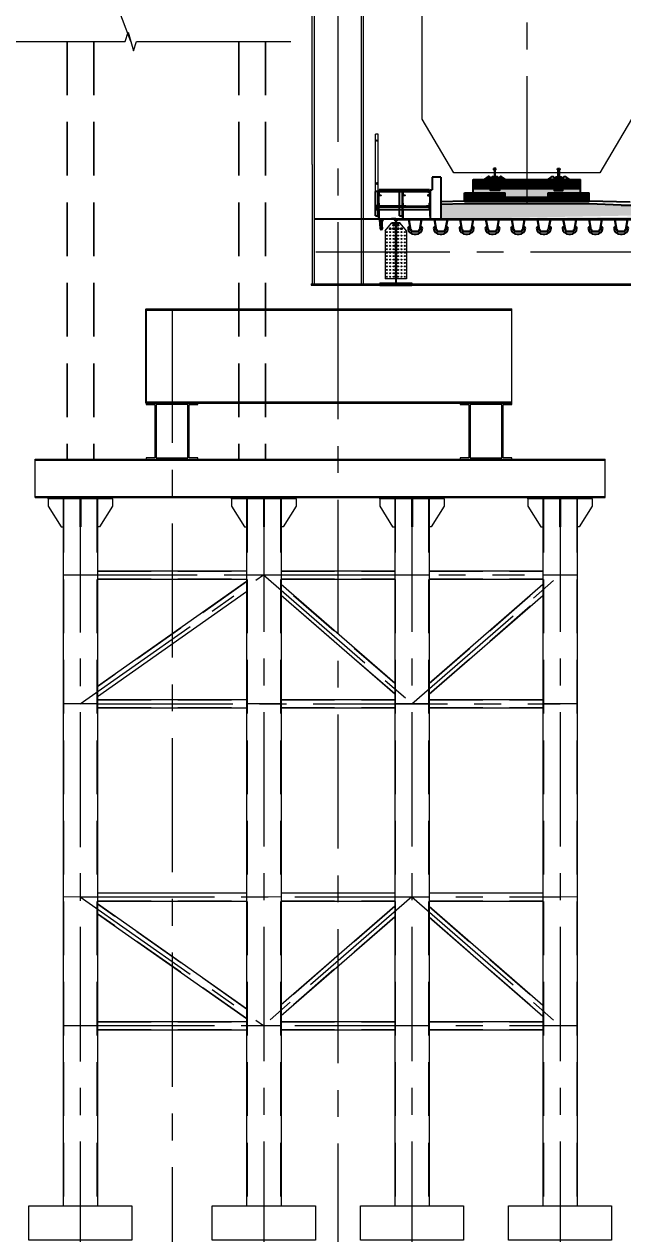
# Model space of a CAD drawing. Extents: x -2876908 to 633791, y -1383861 to 872234.
# Drawn here: x -1490502 to -1476557, y -738201 to -710021 of the extents above; entities that cross this region are included whole.
import ezdxf

# ---------------------------------------------------------------- set-up
doc = ezdxf.new("R2010")
doc.units = 0
doc.header["$LTSCALE"] = 5
doc.header["$MEASUREMENT"] = 0
for name, pattern in [('CENTER', [2, 1.25, -0.25, 0.25, -0.25]), ('DASH', [0.35, 0.25, -0.1]), ('DASHED', [0.75, 0.5, -0.25])]:
    doc.linetypes.add(name, pattern=pattern)
doc.layers.get('0').update_dxf_attribs({"linetype": 'CONTINUOUS', "lineweight": 25})
doc.layers.get('DEFPOINTS').update_dxf_attribs({"color": 35, "linetype": 'CONTINUOUS', "lineweight": 13})
for name, color, linetype in [('2', 2, 'DASHED'), ('3', 3, 'CONTINUOUS'), ('4', 4, 'CONTINUOUS'), ('XX', 7, 'CONTINUOUS'), ('尺寸线', 3, 'CONTINUOUS')]:
    doc.layers.add(name, color=color, linetype=linetype)
for name, color, linetype, lineweight in [('3中心线', 6, 'CENTER', 18), ('4虚线', 2, 'DASHED', 18), ('5标注', 3, 'CONTINUOUS', 15), ('8轮廓线', 4, 'CONTINUOUS', 15), ('DIM', 3, 'CONTINUOUS', 0), ('THIN', 7, 'CONTINUOUS', 0)]:
    doc.layers.add(name, color=color, linetype=linetype, lineweight=lineweight)
doc.styles.add('TSSD_Dimension', font='tssdeng.shx', dxfattribs={"width": 0.7, "bigfont": 'hztxt.shx'})
doc.dimstyles.new('TSSD_100_100', dxfattribs={"dimtxt": 300, "dimasz": 100, "dimexe": 100, "dimexo": 250, "dimgap": 100, "dimtad": 1, "dimdec": 0, "dimzin": 0, "dimdsep": 46, "dimtxsty": 'TSSD_Dimension', "dimblk": 'ARCHTICK', "dimblk1": 'ARCHTICK', "dimblk2": 'ARCHTICK', "dimcen": 0, "dimdle": 100, "dimclrt": 7, "dimadec": 0, "dimazin": 0, "dimtfac": 1, "dimtdec": 0, "dimtix": 1, "dimtmove": 2, "dimatfit": 3, "dimfxl": 1, "dimtolj": 1, "dimtzin": 0, "dimarcsym": 0})
pattern_1 = [(45, (-2233.15496, 2225.79422), (-0.1, 0.1), [])]

# ---------------------------------------------------------------- blocks, each defined once
blk = doc.blocks.new('CRTS3型板式无砟轨道')
at = {"layer": '3', "ltscale": 2.5}
h = blk.add_hatch(dxfattribs=at)
h.set_pattern_fill('JIS_WOOD', color=252, scale=0.2, style=0)
h.set_pattern_definition(pattern_1)
h.paths.add_polyline_path([(-5.08, 5.1, 0.682497), (-5.06, 5.15), (-5.93, 5.77, 0.409147), (-6.33, 5.64), (-6.45, 5.42, -0.526545), (-6.47, 5.42), (-6.5, 5.46, 0.220916), (-6.51, 5.46), (-8.38, 5.46, 0.220916), (-8.4, 5.46), (-8.42, 5.42, -0.526545), (-8.45, 5.42), (-8.57, 5.64, 0.409147), (-8.97, 5.77), (-9.84, 5.15, 0.682497), (-9.82, 5.1)])
h = blk.add_hatch(dxfattribs=at)
h.set_pattern_fill('JIS_WOOD', color=252, scale=0.2, style=0)
h.set_pattern_definition(pattern_1)
h.paths.add_polyline_path([(12.5, 3), (12.5, 5.1), (-12.5, 5.1), (-12.5, 3)])
h = blk.add_hatch(dxfattribs=at)
h.set_pattern_fill('AR-CONC', color=252, scale=0.005, style=0)
h.set_pattern_definition([(50, (-2233.155, 2236.2254), (0.91092334, -0.07969543), [0.09525, -1.04775]), (355, (-2233.155, 2236.2254), (-0.17621413, 0.95528321), [0.0762, -0.8382]), (100.451, (-2233.07905, 2236.2188), (0.7347125, 0.87558344), [0.08095, -0.89045]), (46.1842, (-2233.155, 2236.4794), (1.3553952, -0.21021164), [0.142875, -1.571625]), (96.6356, (-2233.042, 2236.4619), (1.18702117, 1.2371278), [0.121425, -1.335675]), (351.184, (-2233.155, 2236.4794), (1.187023, 1.2371256), [0.1143, -1.2573]), (21, (-2233.028, 2236.4159), (0.7580744, -0.5113276), [0.09525, -1.04775]), (326, (-2233.028, 2236.4159), (0.30901014, 0.92093983), [0.0762, -0.8382]), (71.4514, (-2232.9648, 2236.3733), (1.06708245, 0.4096143), [0.08095, -0.89045]), (37.5, (-2233.15496, 2236.22544), (0.015443016, 0.422775194), [0, -0.82804, 0, -0.8509, 0, -0.841375]), (7.5, (-2233.15496, 2236.22544), (0.33409831, 0.500902874), [0, -0.48514, 0, -0.80899, 0, -0.320675]), (327.5, (-2233.43817, 2236.22544), (0.677952976, -0.02864372), [0, -0.3175, 0, -0.9906, 0, -1.31445]), (317.5, (-2233.5652, 2236.22544), (0.74064591, 0.12713246), [0, -0.41275, 0, -0.65786, 0, -0.93345])])
h.paths.add_polyline_path([(12.5, 3), (-12.5, 3), (-12.5, 2), (-5, 2), (-5, 1), (5, 1), (5, 2), (12.5, 2)])
h = blk.add_hatch(dxfattribs=at)
h.set_pattern_fill('JIS_WOOD', color=252, scale=0.2, style=0)
h.set_pattern_definition(pattern_1)
h.paths.add_polyline_path([(14.5, 0), (14.5, 2), (5, 2), (5, 1), (-5, 1), (-5, 2), (-14.5, 2), (-14.5, 0)])
at = {"layer": '3'}
for p, q in [((-12.5, 5.1), (12.5, 5.1)), ((-12.5, 2), (-12.5, 5.1)), ((-12.5, 3), (12.5, 3)), ((12.5, 2), (12.5, 5.1)), ((-14.5, 2), (-5, 2)), ((-14.5, 0), (-14.5, 2)), ((-14.5, 0), (14.5, 0)), ((-5, 1), (-5, 2)), ((-5, 1), (5, 1)), ((5, 2), (14.5, 2)), ((5, 1), (5, 2)), ((14.5, 0), (14.5, 2))]:
    blk.add_line(p, q, dxfattribs=at)
blk.add_lwpolyline([(-10.66, 5.73), (-10.66, 5.73)], dxfattribs=at)
for points in [[(-9.82, 5.1), (-5.08, 5.1, 0.782963), (-5.06, 5.16), (-5.93, 5.77, 0.409147), (-6.33, 5.64), (-6.45, 5.42, -0.526545), (-6.47, 5.42), (-6.5, 5.46, 0.220916), (-6.51, 5.46), (-8.38, 5.46, 0.220916), (-8.4, 5.46), (-8.42, 5.42, -0.526545), (-8.45, 5.42), (-8.57, 5.64, 0.409147), (-8.97, 5.77), (-9.83, 5.16, 0.782963)], [(9.82, 5.1), (5.08, 5.1, -0.782963), (5.06, 5.16), (5.93, 5.77, -0.409147), (6.33, 5.64), (6.45, 5.42, 0.526545), (6.47, 5.42), (6.5, 5.46, -0.220916), (6.51, 5.46), (8.38, 5.46, -0.220916), (8.4, 5.46), (8.42, 5.42, 0.526545), (8.45, 5.42), (8.57, 5.64, -0.409147), (8.97, 5.77), (9.83, 5.16, -0.782963)]]:
    blk.add_lwpolyline(points, format="xyb", close=True, dxfattribs=at)
for points in [[(-7.34, 5.93), (-7.34, 7.32, -0.414214), (-7.24, 7.42), (-7.18, 7.42), (-7.18, 7.52, 0.414214), (-7.27, 7.62), (-7.62, 7.62, 0.414214), (-7.72, 7.52), (-7.72, 7.42), (-7.65, 7.42, -0.414214), (-7.55, 7.32), (-7.55, 5.93, -0.414214), (-7.75, 5.73), (-7.93, 5.73, 0.414214), (-8.13, 5.53), (-6.76, 5.53, 0.414233), (-6.96, 5.73), (-7.14, 5.73, -0.414214), (-7.34, 5.93)], [(7.34, 5.93), (7.34, 7.32, 0.414214), (7.24, 7.42), (7.17, 7.42), (7.17, 7.52, -0.414214), (7.27, 7.62), (7.62, 7.62, -0.414214), (7.72, 7.52), (7.72, 7.42), (7.65, 7.42, 0.414214), (7.55, 7.32), (7.55, 5.93, 0.414214), (7.75, 5.73), (7.93, 5.73, -0.414214), (8.13, 5.53), (6.76, 5.53, -0.414233), (6.96, 5.73), (7.14, 5.73, 0.414214), (7.34, 5.93)]]:
    blk.add_lwpolyline(points, format="xyb", dxfattribs=at)
for points in [[(-8.42, 3.95), (-6.37, 3.95), (-6.37, 2.48), (-8.42, 2.48)], [(8.42, 3.95), (6.37, 3.95), (6.37, 2.48), (8.42, 2.48)]]:
    blk.add_lwpolyline(points, close=True, dxfattribs=at)
blk = doc.blocks.new('U肋')
at = {"color": 0}
for p, q in [((-1.09, -2.32), (-1.5, 0)), ((-1.5, 0), (-1.42, 0)), ((-1.42, 0), (-1.5, 0)), ((-1.01, -2.31), (-1.42, 0)), ((1.42, 0), (1.01, -2.31)), ((1.5, 0), (1.09, -2.32)), ((1.42, 0), (1.5, 0)), ((1.5, 0), (1.42, 0)), ((-0.51, -2.72), (0.51, -2.72)), ((-0.51, -2.8), (0.51, -2.8))]:
    blk.add_line(p, q, dxfattribs=at)
at = {"color": 3}
for p, q in [((-1.24, -1.91), (-1.16, -1.9)), ((1.24, -1.91), (1.16, -1.9)), ((-0.2, -3.4), (0.2, -3.4))]:
    blk.add_line(p, q, dxfattribs=at)
blk.add_line((1.24, -1.91), (1.16, -1.9))
for centre, radius, start, end in [((-1.47, -1.96), 0.23, 10.6103, 185.0216), ((-0.2, -1.9), 1.5, 182.871, 270), ((0.2, -1.9), 1.5, 270, 357.129), ((1.47, -1.96), 0.23, 354.9784, 169.3897)]:
    blk.add_arc(centre, radius, start, end, dxfattribs=at)
at = {"color": 0}
for centre, radius, start, end in [((-0.51, -2.22), 0.58, 190.1247, 270), ((-0.51, -2.22), 0.5, 190.1247, 270), ((0.51, -2.22), 0.5, 270, 349.8753), ((0.51, -2.22), 0.58, 270, 349.8753)]:
    blk.add_arc(centre, radius, start, end, dxfattribs=at)
blk = doc.blocks.new('dds')
for points in [[(-1110465, -6396, -1), (-1110465, -6420, -1)], [(-1110465, -6476, -1), (-1110465, -6500, -1)], [(-1110385, -6396, -1), (-1110385, -6420, -1)], [(-1110385, -6476, -1), (-1110385, -6500, -1)], [(-1110305, -6396, -1), (-1110305, -6420, -1)], [(-1110305, -6476, 1), (-1110305, -6500, 1)], [(-1110205, -6396, 1), (-1110205, -6420, 1)], [(-1110205, -6476, 1), (-1110205, -6500, 1)], [(-1110125, -6396, 1), (-1110125, -6420, 1)], [(-1110125, -6476, 1), (-1110125, -6500, 1)], [(-1110045, -6396, 1), (-1110045, -6420, 1)], [(-1110045, -6476, 1), (-1110045, -6500, 1)], [(-1110465, -6556, -1), (-1110465, -6580, -1)], [(-1110465, -6636, -1), (-1110465, -6660, -1)], [(-1110465, -6716, -1), (-1110465, -6740, -1)], [(-1110385, -6556, -1), (-1110385, -6580, -1)], [(-1110385, -6636, -1), (-1110385, -6660, -1)], [(-1110385, -6716, -1), (-1110385, -6740, -1)], [(-1110305, -6556, -1), (-1110305, -6580, -1)], [(-1110305, -6636, -1), (-1110305, -6660, -1)], [(-1110305, -6716, -1), (-1110305, -6740, -1)], [(-1110205, -6556, 1), (-1110205, -6580, 1)], [(-1110205, -6636, 1), (-1110205, -6660, 1)], [(-1110205, -6716, 1), (-1110205, -6740, 1)], [(-1110125, -6556, 1), (-1110125, -6580, 1)], [(-1110125, -6636, 1), (-1110125, -6660, 1)], [(-1110125, -6716, 1), (-1110125, -6740, 1)], [(-1110045, -6556, 1), (-1110045, -6580, 1)], [(-1110045, -6636, 1), (-1110045, -6660, 1)], [(-1110045, -6716, 1), (-1110045, -6740, 1)], [(-1110465, -6796, -1), (-1110465, -6820, -1)], [(-1110465, -6876, -1), (-1110465, -6900, -1)], [(-1110465, -6956, -1), (-1110465, -6980, -1)], [(-1110465, -7036, -1), (-1110465, -7060, -1)], [(-1110385, -6796, -1), (-1110385, -6820, -1)], [(-1110385, -6876, -1), (-1110385, -6900, -1)], [(-1110385, -6956, -1), (-1110385, -6980, -1)], [(-1110385, -7036, -1), (-1110385, -7060, -1)], [(-1110305, -6796, -1), (-1110305, -6820, -1)], [(-1110305, -6876, -1), (-1110305, -6900, -1)], [(-1110305, -6956, -1), (-1110305, -6980, -1)], [(-1110305, -7036, -1), (-1110305, -7060, -1)], [(-1110205, -6796, 1), (-1110205, -6820, 1)], [(-1110205, -6876, 1), (-1110205, -6900, 1)], [(-1110205, -6956, 1), (-1110205, -6980, 1)], [(-1110205, -7036, 1), (-1110205, -7060, 1)], [(-1110125, -6796, 1), (-1110125, -6820, 1)], [(-1110125, -6876, 1), (-1110125, -6900, 1)], [(-1110125, -6956, 1), (-1110125, -6980, 1)], [(-1110125, -7036, 1), (-1110125, -7060, 1)], [(-1110045, -6796, 1), (-1110045, -6820, 1)], [(-1110045, -6876, 1), (-1110045, -6900, 1)], [(-1110045, -6956, 1), (-1110045, -6980, 1)], [(-1110045, -7036, 1), (-1110045, -7060, 1)], [(-1110465, -7116, -1), (-1110465, -7140, -1)], [(-1110465, -7196, -1), (-1110465, -7220, -1)], [(-1110465, -7276, -1), (-1110465, -7300, -1)], [(-1110385, -7116, -1), (-1110385, -7140, -1)], [(-1110385, -7196, -1), (-1110385, -7220, -1)], [(-1110385, -7276, -1), (-1110385, -7300, -1)], [(-1110305, -7116, -1), (-1110305, -7140, -1)], [(-1110305, -7196, 1), (-1110305, -7220, 1)], [(-1110305, -7276, -1), (-1110305, -7300, -1)], [(-1110205, -7116, 1), (-1110205, -7140, 1)], [(-1110205, -7196, 1), (-1110205, -7220, 1)], [(-1110205, -7276, 1), (-1110205, -7300, 1)], [(-1110125, -7116, 1), (-1110125, -7140, 1)], [(-1110125, -7196, 1), (-1110125, -7220, 1)], [(-1110125, -7276, 1), (-1110125, -7300, 1)], [(-1110045, -7116, 1), (-1110045, -7140, 1)], [(-1110045, -7196, 1), (-1110045, -7220, 1)], [(-1110045, -7276, 1), (-1110045, -7300, 1)], [(-1110465, -7356, -1), (-1110465, -7380, -1)], [(-1110465, -7436, -1), (-1110465, -7460, -1)], [(-1110385, -7356, -1), (-1110385, -7380, -1)], [(-1110385, -7436, -1), (-1110385, -7460, -1)], [(-1110305, -7356, -1), (-1110305, -7380, -1)], [(-1110305, -7436, -1), (-1110305, -7460, -1)], [(-1110205, -7356, 1), (-1110205, -7380, 1)], [(-1110205, -7436, 1), (-1110205, -7460, 1)], [(-1110125, -7356, 1), (-1110125, -7380, 1)], [(-1110125, -7436, 1), (-1110125, -7460, 1)], [(-1110045, -7356, 1), (-1110045, -7380, 1)], [(-1110045, -7436, 1), (-1110045, -7460, 1)]]:
    blk.add_hatch(color=256).paths.add_polyline_path(points)
at = {"layer": '3', "ltscale": 0.01}
h = blk.add_hatch(dxfattribs=at)
h.set_pattern_fill('AR-CONC', color=256, style=0)
h.set_pattern_definition([(50, (-871281.92, 668068.76), (182.18467, -15.939086), [19.05, -209.55]), (355, (-871281.92, 668068.76), (-35.242826, 191.056643), [15.24, -167.64]), (100.451, (-871266.74, 668067.43), (146.9425, 175.116688), [16.19, -178.09]), (46.1842, (-871281.92, 668119.56), (271.07904, -42.04233), [28.575, -314.325]), (96.6356, (-871259.33, 668116.05), (237.40423, 247.42556), [24.285, -267.135]), (351.184, (-871281.92, 668119.56), (237.40461, 247.42512), [22.86, -251.46]), (21, (-871256.52, 668106.86), (151.61488, -102.26552), [19.05, -209.55]), (326, (-871256.52, 668106.86), (61.80203, 184.187966), [15.24, -167.64]), (71.4514, (-871243.89, 668098.34), (213.41649, 81.922858), [16.19, -178.09]), (37.5, (-871281.92, 668068.76), (3.088603, 84.555039), [0, -165.608, 0, -170.18, 0, -168.275]), (7.5, (-871281.92, 668068.76), (66.819663, 100.180575), [0, -97.028, 0, -161.798, 0, -64.135]), (327.5, (-871338.564, 668068.76), (135.590595, -5.728744), [0, -63.5, 0, -198.12, 0, -262.89]), (317.5, (-871363.96, 668068.76), (148.129181, 25.426491), [0, -82.55, 0, -131.572, 0, -186.69])])
edge = h.paths.add_edge_path()
edge.add_line((-1109196, -5762), (-1109205, -6101))
edge.add_line((-1108655, -5751), (-1109196, -5762))
edge.add_line((-1105755, -5751), (-1108655, -5751))
edge.add_line((-1105005, -5778), (-1105755, -5751))
edge.add_line((-1105005, -5778), (-1104705, -5778))
edge.add_line((-1104405, -5778), (-1104705, -5778))
edge.add_line((-1104405, -5778), (-1103655, -5751))
edge.add_line((-1103655, -5751), (-1100755, -5751))
edge.add_line((-1100755, -5751), (-1100205, -5762))
edge.add_line((-1100205, -5762), (-1100205, -5938))
edge.add_line((-1109205, -6107), (-1109205, -6095))
edge.add_line((-1109150, -6101), (-1100205, -6101))
edge.add_line((-1100205, -6101), (-1100205, -6001))
at = {"layer": '4'}
for points in [[(-1110385, -6316, -1), (-1110385, -6340, -1)], [(-1110305, -6236, -1), (-1110305, -6260, -1)], [(-1110305, -6316, -1), (-1110305, -6340, -1)], [(-1110205, -6236, 1), (-1110205, -6260, 1)], [(-1110205, -6316, 1), (-1110205, -6340, 1)], [(-1110125, -6316, 1), (-1110125, -6340, 1)]]:
    blk.add_hatch(color=4, dxfattribs=at).paths.add_polyline_path(points)
for p, q in [((-1110505, -6377), (-1110355, -6198)), ((-1110005, -6377), (-1110155, -6198)), ((-1105155, -6117), (-1104855, -6117)), ((-1110505, -6377), (-1110505, -7498)), ((-1110005, -6377), (-1110005, -7498)), ((-1110625, -7589), (-1109885, -7589)), ((-1110625, -7589), (-1110625, -7617)), ((-1110005, -7498), (-1110505, -7498)), ((-1110265, -7589), (-1110265, -7661)), ((-1110245, -7589), (-1110245, -7661)), ((-1109885, -7589), (-1109885, -7617)), ((-1110625, -7661), (-1110625, -7641)), ((-1109885, -7661), (-1110625, -7661)), ((-1109885, -7661), (-1109885, -7641))]:
    blk.add_line(p, q)
for centre in [(-1110465, -6408), (-1110465, -6488), (-1110385, -6408), (-1110385, -6488), (-1110305, -6408), (-1110305, -6488), (-1110205, -6408), (-1110205, -6488), (-1110125, -6408), (-1110125, -6488), (-1110045, -6408), (-1110045, -6488), (-1110465, -6568), (-1110465, -6648), (-1110465, -6728), (-1110385, -6568), (-1110385, -6648), (-1110385, -6728), (-1110305, -6568), (-1110305, -6648), (-1110305, -6728), (-1110205, -6568), (-1110205, -6648), (-1110205, -6728), (-1110125, -6568), (-1110125, -6648), (-1110125, -6728), (-1110045, -6568), (-1110045, -6648), (-1110045, -6728), (-1110465, -6808), (-1110465, -6888), (-1110465, -6968), (-1110465, -7048), (-1110385, -6808), (-1110385, -6888), (-1110385, -6968), (-1110385, -7048), (-1110305, -6808), (-1110305, -6888), (-1110305, -6968), (-1110305, -7048), (-1110205, -6808), (-1110205, -6888), (-1110205, -6968), (-1110205, -7048), (-1110125, -6808), (-1110125, -6888), (-1110125, -6968), (-1110125, -7048), (-1110045, -6808), (-1110045, -6888), (-1110045, -6968), (-1110045, -7048), (-1110465, -7128), (-1110465, -7208), (-1110465, -7288), (-1110385, -7128), (-1110385, -7208), (-1110385, -7288), (-1110305, -7128), (-1110305, -7208), (-1110305, -7288), (-1110205, -7128), (-1110205, -7208), (-1110205, -7288), (-1110125, -7128), (-1110125, -7208), (-1110125, -7288), (-1110045, -7128), (-1110045, -7208), (-1110045, -7288), (-1110465, -7368), (-1110465, -7448), (-1110385, -7368), (-1110385, -7448), (-1110305, -7368), (-1110305, -7448), (-1110205, -7368), (-1110205, -7448), (-1110125, -7368), (-1110125, -7448), (-1110045, -7368), (-1110045, -7448)]:
    blk.add_circle(centre, 12)
at = {"layer": '2', "color": 2, "linetype": 'DASHED', "ltscale": 0.5}
for p, q in [((-1110265, -6198), (-1110265, -7498)), ((-1110245, -6198), (-1110245, -7498))]:
    blk.add_line(p, q, dxfattribs=at)
at = {"layer": '3', "color": 3}
for p, q in [((-1108655, -5691), (-1109205, -5702)), ((-1105755, -5691), (-1108655, -5691)), ((-1104796, -5710), (-1105755, -5691))]:
    blk.add_line(p, q, dxfattribs=at)
at = {"layer": '3中心线', "ltscale": 500}
for p, q in [((-1111605, 8823), (-1111605, -7645)), ((-1107205, 2221), (-1107205, -5751)), ((-1112121, -6867), (-1097255, -6867))]:
    blk.add_line(p, q, dxfattribs=at)
at = {"layer": '4', "color": 4}
for p, q in [((-1109205, -5129), (-1109405, -5129)), ((-1109405, -5129), (-1109405, -5427)), ((-1109205, -5129), (-1109205, -6101)), ((-1110655, -5459), (-1110730, -5459)), ((-1110730, -6033), (-1110730, -5459)), ((-1110726, -5793), (-1110726, -5459)), ((-1110669, -5793), (-1110669, -5459)), ((-1110663, -6033), (-1110663, -5459)), ((-1110655, -5808), (-1110655, -5468)), ((-1110651, -5733), (-1110651, -5559)), ((-1110645, -5459), (-1110645, -5427)), ((-1109473, -5427), (-1110645, -5427)), ((-1109463, -5459), (-1110645, -5459)), ((-1110095, -5467), (-1110609, -5467)), ((-1110170, -5467), (-1110170, -5459)), ((-1110170, -5811), (-1110170, -5467)), ((-1110103, -5467), (-1110103, -5459)), ((-1110103, -6033), (-1110103, -5467)), ((-1110095, -6101), (-1110095, -5468)), ((-1110091, -5733), (-1110091, -5559)), ((-1109509, -5467), (-1110049, -5467)), ((-1109473, -5459), (-1109473, -5427)), ((-1109463, -5468), (-1109463, -6034)), ((-1109455, -5469), (-1109463, -5469)), ((-1109455, -5427), (-1109455, -6101)), ((-1109455, -5427), (-1109405, -5427)), ((-1109455, -5469), (-1109455, -6034)), ((-1110663, -5793), (-1110726, -5793)), ((-1110020, -5808), (-1110720, -5808)), ((-1110720, -5808), (-1110720, -5883)), ((-1110720, -5816), (-1109478, -5816)), ((-1110720, -5883), (-1109478, -5883)), ((-1110655, -5883), (-1110655, -5808)), ((-1110655, -6089), (-1110655, -5883)), ((-1110643, -5893), (-1110655, -5893)), ((-1110643, -6089), (-1110643, -5893)), ((-1110170, -5883), (-1110170, -5808)), ((-1110170, -6033), (-1110170, -5883)), ((-1110095, -5893), (-1110083, -5893)), ((-1110083, -6101), (-1110083, -5893)), ((-1110020, -5808), (-1109478, -5808)), ((-1109478, -5816), (-1109520, -5816)), ((-1109478, -5816), (-1109520, -5816)), ((-1109478, -5808), (-1109478, -5883)), ((-1109463, -5883), (-1109463, -5808)), ((-1109463, -5883), (-1109463, -5808)), ((-1110730, -6033), (-1110655, -6033)), ((-1110636, -6117), (-1110622, -6319)), ((-1110603, -6117), (-1110603, -6317)), ((-1110583, -6117), (-1110583, -6317)), ((-1110155, -6198), (-1110355, -6198)), ((-1110255, -6101), (-1110351, -6089)), ((-1110255, -6117), (-1110255, -6101)), ((-1110255, -6101), (-1099155, -6101)), ((-1110255, -6117), (-1099055, -6117)), ((-1110170, -6033), (-1110095, -6033)), ((-1109455, -6034), (-1109463, -6034)), ((-1109455, -6034), (-1109463, -6034)), ((-1109455, -6034), (-1109463, -6034)), ((-1109455, -6034), (-1109463, -6034)), ((-1110603, -6317), (-1110583, -6317)), ((-1110603, -6317), (-1110583, -6317))]:
    blk.add_line(p, q, dxfattribs=at)
for points in [[(-1110655, -5459), (-1110607, -5459), (-1110607, -5463, -0.414214), (-1110611, -5467), (-1110641, -5467, 0.414214), (-1110650, -5476), (-1110650, -5542, 0.414214), (-1110641, -5550), (-1110611, -5550, -0.414214), (-1110607, -5555), (-1110607, -5559), (-1110655, -5559)], [(-1110095, -5459), (-1110047, -5459), (-1110047, -5463, -0.414214), (-1110051, -5467), (-1110081, -5467, 0.414214), (-1110090, -5476), (-1110090, -5542, 0.414214), (-1110081, -5550), (-1110051, -5550, -0.414214), (-1110047, -5555), (-1110047, -5559), (-1110095, -5559)], [(-1109463, -5459), (-1109511, -5459), (-1109511, -5463, 0.414214), (-1109507, -5467), (-1109477, -5467, -0.414214), (-1109468, -5476), (-1109468, -5542, -0.414214), (-1109477, -5550), (-1109507, -5550, 0.414214), (-1109511, -5555), (-1109511, -5559), (-1109463, -5559)], [(-1110580, -5808), (-1110580, -5806, 0.414214), (-1110584, -5802), (-1110640, -5802, -0.414214), (-1110649, -5793), (-1110649, -5737, 0.414214), (-1110653, -5733), (-1110655, -5733), (-1110655, -5808)], [(-1110020, -5808), (-1110020, -5806, 0.414214), (-1110024, -5802), (-1110080, -5802, -0.414214), (-1110089, -5793), (-1110089, -5737, 0.414214), (-1110093, -5733), (-1110095, -5733), (-1110095, -5808)], [(-1109538, -5808), (-1109538, -5806, -0.414214), (-1109534, -5802), (-1109478, -5802, 0.414214), (-1109469, -5793), (-1109469, -5737, -0.414214), (-1109465, -5733), (-1109463, -5733), (-1109463, -5808)]]:
    blk.add_lwpolyline(points, format="xyb", close=True, dxfattribs=at)
for centre, radius in [((-1110693, -5277), 15), ((-1110385, -6328), 12), ((-1110305, -6248), 12), ((-1110305, -6328), 12), ((-1110205, -6248), 12), ((-1110205, -6328), 12), ((-1110125, -6328), 12)]:
    blk.add_circle(centre, radius, dxfattribs=at)
for centre, radius, start, end in [((-1110583, -6117), 30, 270, 0), ((-1110255, -6117), 35, 180, 0), ((-1110593, -6317), 30, 183.7011, 70.5288), ((-1110593, -6317), 30, 183.7011, 70.5288)]:
    blk.add_arc(centre, radius, start, end, dxfattribs=at)
at = {"layer": '8轮廓线'}
for p, q in [((-1112205, -4830), (-1112205, 8823)), ((-1112155, 8823), (-1112155, -7563)), ((-1111055, -7617), (-1111055, 8823)), ((-1111005, -7617), (-1111005, 8823)), ((-1110726, -5459), (-1110726, -4127)), ((-1110663, -4127), (-1110726, -4127)), ((-1110669, -5459), (-1110669, -4127)), ((-1110663, -5459), (-1110663, -4127)), ((-1112205, -4830), (-1112205, -7617)), ((-1112155, -4830), (-1112155, -7617)), ((-1112155, -6089), (-1110351, -6089)), ((-1110255, -6117), (-1112155, -6117)), ((-1112230, -7617), (-1109155, -7617)), ((-1112230, -7617), (-1112230, -7645)), ((-1112230, -7645), (-1110980, -7645)), ((-1110980, -7617), (-1110980, -7645)), ((-1110980, -7641), (-1098430, -7641)), ((-1109155, -7617), (-1100255, -7617))]:
    blk.add_line(p, q, dxfattribs=at)
blk.add_lwpolyline([(-1109645, -3779), (-1109645, -1029), (-1108905, 471), (-1107855, 2221), (-1106555, 2221), (-1105505, 471), (-1104765, -1029), (-1104765, -3779), (-1105505, -5029), (-1108905, -5029)], close=True, dxfattribs=at)
blk.add_circle((-1110693, -4277), 15, dxfattribs=at)
at = {"layer": '尺寸线'}
for p, q in [((-1108655, -5751), (-1109205, -5762)), ((-1105755, -5751), (-1108655, -5751)), ((-1105005, -5778), (-1105755, -5751)), ((-1105005, -5778), (-1104705, -5778)), ((-1110255, -6117), (-1110255, -7617))]:
    blk.add_line(p, q, dxfattribs=at)
at = {"xscale": 100, "yscale": 100, "zscale": 100}
for p in [(-1109205, -6117), (-1108005, -6117), (-1107405, -6117)]:
    blk.add_blockref('U肋', p, dxfattribs=at)
at = {"layer": '3', "color": 6, "xscale": 100, "yscale": 100, "zscale": 100}
blk.add_blockref('CRTS3型板式无砟轨道', (-1107205, -5691), dxfattribs=at)
at = {"layer": '4', "color": 4, "xscale": 100, "yscale": 100, "zscale": 100}
blk.add_blockref('U肋', (-1109805, -6117), dxfattribs=at)
blk.add_blockref('U肋', (-1109805, -6117), dxfattribs=at)
at = {"layer": '尺寸线', "xscale": 100, "yscale": 100, "zscale": 100}
for p in [(-1109205, -6117), (-1108605, -6117), (-1108605, -6117), (-1108005, -6117), (-1107405, -6117), (-1106805, -6117), (-1106805, -6117), (-1106205, -6117), (-1106205, -6117), (-1105605, -6117), (-1105605, -6117), (-1105005, -6117)]:
    blk.add_blockref('U肋', p, dxfattribs=at)
blk = doc.blocks.new('_ArchTick')
at = {"color": 0, "linetype": 'ByBlock', "const_width": 0.5}
blk.add_lwpolyline([(-0.707, -0.707), (0.707, 0.707)], dxfattribs=at)
blk = doc.blocks.new('*D2441')
at = {"layer": 'DEFPOINTS', "color": 0, "transparency": 16777216}
for p in [(-1490358, -738351), (-1502424, -754924), (-1490019, -754924)]:
    blk.add_point(p, dxfattribs=at)
at = {"layer": 'DIM', "color": 0, "lineweight": -2, "transparency": 16777216}
for p, q in [((-1502424, -737851), (-1502424, -755424)), ((-1491608, -738351), (-1502924, -738351)), ((-1491269, -754924), (-1502924, -754924))]:
    blk.add_line(p, q, dxfattribs=at)
at = {"layer": 'DIM', "color": 0, "lineweight": -2, "transparency": 16777216, "xscale": 500, "yscale": 500, "zscale": 500}
for p, rotation in [((-1502424, -738351), 90), ((-1502424, -754924), 270)]:
    blk.add_blockref('_ArchTick', p, dxfattribs=dict(at, rotation=rotation))
at = {"layer": 'DIM', "color": 7, "transparency": 16777216, "insert": (-1503674, -746637), "char_height": 1500, "attachment_point": 5, "rotation": 90, "style": 'TSSD_Dimension'}
blk.add_mtext('\\A1;34000', dxfattribs=at)
blk = doc.blocks.new('*D2445')
at = {"layer": 'DEFPOINTS', "color": 0, "transparency": 16777216}
for p in [(-1490609, -716651), (-1496500, -721051), (-1490244, -721051)]:
    blk.add_point(p, dxfattribs=at)
at = {"layer": 'DIM', "color": 0, "lineweight": -2, "transparency": 16777216}
for p, q in [((-1496500, -716151), (-1496500, -721551)), ((-1491859, -716651), (-1497000, -716651)), ((-1491494, -721051), (-1497000, -721051))]:
    blk.add_line(p, q, dxfattribs=at)
at = {"layer": 'DIM', "color": 0, "lineweight": -2, "transparency": 16777216, "xscale": 500, "yscale": 500, "zscale": 500}
for p, rotation in [((-1496500, -716651), 90), ((-1496500, -721051), 270)]:
    blk.add_blockref('_ArchTick', p, dxfattribs=dict(at, rotation=rotation))
at = {"layer": 'DIM', "color": 7, "transparency": 16777216, "insert": (-1495250, -718001), "char_height": 1500, "attachment_point": 5, "rotation": 90, "style": 'TSSD_Dimension'}
blk.add_mtext('\\A1;4400', dxfattribs=at)
blk = doc.blocks.new('*D2446')
at = {"layer": 'DEFPOINTS', "color": 0, "transparency": 16777216}
for p in [(-1490244, -721051), (-1496500, -722851), (-1490609, -722851)]:
    blk.add_point(p, dxfattribs=at)
at = {"layer": 'DIM', "color": 0, "lineweight": -2, "transparency": 16777216}
for p, q in [((-1496500, -721051), (-1496500, -720551)), ((-1491494, -721051), (-1497000, -721051)), ((-1496500, -721051), (-1496500, -722851)), ((-1491859, -722851), (-1497000, -722851)), ((-1496500, -722851), (-1496500, -723351))]:
    blk.add_line(p, q, dxfattribs=at)
at = {"layer": 'DIM', "color": 0, "lineweight": -2, "transparency": 16777216, "xscale": 500, "yscale": 500, "zscale": 500}
for p, rotation in [((-1496500, -721051), 270), ((-1496500, -722851), 90)]:
    blk.add_blockref('_ArchTick', p, dxfattribs=dict(at, rotation=rotation))
at = {"layer": 'DIM', "color": 7, "transparency": 16777216, "insert": (-1497750, -721951), "char_height": 1500, "attachment_point": 5, "rotation": 90, "style": 'TSSD_Dimension'}
blk.add_mtext('\\A1;1800', dxfattribs=at)

msp = doc.modelspace()

# ---------------------------------------------------------------- linework, layer by layer
at = {"layer": '3中心线', "ltscale": 500}
for p, q in [((-1483194.462, -716100.721), (-1483194.462, -754924.066)), ((-1487056.962, -716650.721), (-1487056.962, -754924.066)), ((-1489194.462, -721050.721), (-1489194.462, -754924.066)), ((-1489194.462, -721065.179), (-1489194.462, -754924.066)), ((-1484919.462, -721050.721), (-1484919.462, -754924.066)), ((-1481469.462, -721050.721), (-1481469.462, -754924.066)), ((-1478019.462, -721050.721), (-1478019.462, -754924.066)), ((-1489594.462, -722850.721), (-1478844.462, -722850.721)), ((-1489194.462, -725850.721), (-1484927.738, -722850.721)), ((-1484927.738, -722850.721), (-1481469.462, -725850.721)), ((-1481469.462, -725850.721), (-1478019.462, -722850.721)), ((-1488769.462, -725850.721), (-1478019.462, -725850.721)), ((-1489194.462, -730350.721), (-1478019.462, -730350.721)), ((-1489194.462, -730350.721), (-1484927.738, -733350.721)), ((-1481469.462, -730350.721), (-1484927.738, -733350.721)), ((-1481469.462, -730350.721), (-1478019.462, -733350.721)), ((-1489194.462, -733350.721), (-1478019.462, -733350.721))]:
    msp.add_line(p, q, dxfattribs=at)
at = {"layer": '4虚线', "ltscale": 500}
for p, q in [((-1489509.462, -710422.573), (-1489509.462, -720150.721)), ((-1489499.462, -710422.573), (-1489499.462, -720150.721)), ((-1488889.462, -710422.573), (-1488889.462, -720150.721)), ((-1488879.462, -710422.573), (-1488879.462, -720150.721)), ((-1485509.462, -710422.573), (-1485509.462, -720150.721)), ((-1485499.462, -710422.573), (-1485499.462, -720150.721)), ((-1484889.462, -710422.573), (-1484889.462, -720150.721)), ((-1484879.462, -710422.573), (-1484879.462, -720150.721)), ((-1489582.462, -721080.721), (-1489582.462, -737550.721)), ((-1488806.462, -721080.721), (-1488806.462, -737550.721)), ((-1485307.462, -721080.721), (-1485307.462, -737550.721)), ((-1484531.462, -721080.721), (-1484531.462, -737550.721)), ((-1481857.462, -721080.721), (-1481857.462, -737550.721)), ((-1481081.462, -721080.721), (-1481081.462, -737550.721)), ((-1478407.462, -721080.721), (-1478407.462, -737550.721)), ((-1477631.462, -721080.721), (-1477631.462, -737550.721)), ((-1488794.462, -722759.721), (-1485319.462, -722759.721)), ((-1484519.462, -722759.721), (-1481869.462, -722759.721)), ((-1481069.462, -722759.721), (-1478419.462, -722759.721)), ((-1488794.462, -722941.721), (-1485319.462, -722941.721)), ((-1485319.462, -723014.906), (-1488794.462, -725458.232)), ((-1484519.462, -722941.721), (-1481869.462, -722941.721)), ((-1481869.462, -725383.258), (-1484519.462, -723084.425)), ((-1481069.462, -722941.721), (-1478419.462, -722941.721)), ((-1481069.462, -725382.302), (-1478419.462, -723077.954)), ((-1481869.462, -725624.196), (-1484519.462, -723325.362)), ((-1481069.462, -725623.487), (-1478419.462, -723319.14)), ((-1488794.462, -725759.721), (-1485319.462, -725759.721)), ((-1484519.462, -725759.721), (-1481869.462, -725759.721)), ((-1481069.462, -725759.721), (-1478419.462, -725759.721)), ((-1488794.462, -725941.721), (-1485319.462, -725941.721)), ((-1484519.462, -725941.721), (-1481869.462, -725941.721)), ((-1481069.462, -725941.721), (-1478419.462, -725941.721)), ((-1488794.462, -730259.721), (-1485319.462, -730259.721)), ((-1484519.462, -730259.721), (-1481869.462, -730259.721)), ((-1481069.462, -730259.721), (-1478419.462, -730259.721)), ((-1488794.462, -730441.721), (-1485319.462, -730441.721)), ((-1485319.462, -732964.051), (-1488794.462, -730520.724)), ((-1484519.462, -730441.721), (-1481869.462, -730441.721)), ((-1481869.462, -730577.246), (-1484519.462, -732876.079)), ((-1481069.462, -730441.721), (-1478419.462, -730441.721)), ((-1481069.462, -730577.954), (-1478419.462, -732882.302)), ((-1485319.462, -733186.536), (-1488794.462, -730743.209)), ((-1481869.462, -730818.183), (-1484519.462, -733117.016)), ((-1481069.462, -730819.14), (-1478419.462, -733123.487)), ((-1488794.462, -733259.721), (-1485319.462, -733259.721)), ((-1488794.462, -733441.721), (-1485319.462, -733441.721)), ((-1484519.462, -733259.721), (-1481869.462, -733259.721)), ((-1484519.462, -733441.721), (-1481869.462, -733441.721)), ((-1481069.462, -733259.721), (-1478419.462, -733259.721)), ((-1481069.462, -733441.721), (-1478419.462, -733441.721))]:
    msp.add_line(p, q, dxfattribs=at)
at = {"layer": '5标注'}
msp.add_line((-1488019.462, -710422.573), (-1488974.781, -707905.527), dxfattribs=at)
at = {"layer": '5标注', "linetype": 'DASH', "ltscale": 100, "const_width": 30, "flags": 128}
for points in [[(-1489594.462, -722850.721), (-1488794.462, -722850.721)], [(-1489594.462, -722850.721), (-1488794.462, -722850.721)], [(-1485319.462, -722850.721), (-1484519.462, -722850.721)], [(-1481869.462, -722850.721), (-1481069.462, -722850.721)], [(-1478419.462, -722850.721), (-1477619.462, -722850.721)], [(-1489594.462, -725850.721), (-1488794.462, -725850.721)], [(-1489594.462, -725850.721), (-1488794.462, -725850.721)], [(-1485319.462, -725850.721), (-1484519.462, -725850.721)], [(-1481869.462, -725850.721), (-1481069.462, -725850.721)], [(-1478419.462, -725850.721), (-1477619.462, -725850.721)], [(-1489594.462, -730350.721), (-1488794.462, -730350.721)], [(-1489594.462, -730350.721), (-1488794.462, -730350.721)], [(-1485319.462, -730350.721), (-1484519.462, -730350.721)], [(-1481869.462, -730350.721), (-1481069.462, -730350.721)], [(-1478419.462, -730350.721), (-1477619.462, -730350.721)], [(-1489594.462, -733350.721), (-1488794.462, -733350.721)], [(-1489594.462, -733350.721), (-1488794.462, -733350.721)], [(-1485319.462, -733350.721), (-1484519.462, -733350.721)], [(-1481869.462, -733350.721), (-1481069.462, -733350.721)], [(-1478419.462, -733350.721), (-1477619.462, -733350.721)]]:
    msp.add_lwpolyline(points, dxfattribs=at)
at = {"layer": '8轮廓线'}
for p, q in [((-1487656.962, -716650.721), (-1479144.462, -716650.721)), ((-1487656.962, -716650.721), (-1479144.462, -716650.721)), ((-1487656.962, -716680.721), (-1479144.462, -716680.721)), ((-1479144.462, -718850.721), (-1479144.462, -716650.721)), ((-1487656.962, -718820.721), (-1479144.462, -718820.721)), ((-1487656.962, -718850.721), (-1479144.462, -718850.721)), ((-1490244.462, -721050.721), (-1490244.462, -720150.721)), ((-1490244.462, -720150.721), (-1476969.462, -720150.721)), ((-1490244.462, -720180.721), (-1476969.462, -720180.721)), ((-1476969.462, -721050.721), (-1476969.462, -720150.721)), ((-1490244.462, -721020.721), (-1476969.462, -721020.721)), ((-1490244.462, -721050.721), (-1476969.462, -721050.721)), ((-1489944.462, -721080.721), (-1489944.462, -721050.721)), ((-1489944.462, -721050.721), (-1488444.462, -721050.721)), ((-1488444.462, -721080.721), (-1489944.462, -721080.721)), ((-1489944.462, -721080.721), (-1489944.462, -721250.721)), ((-1489594.462, -721050.721), (-1488794.462, -721050.721)), ((-1489594.462, -721080.721), (-1489594.462, -737550.721)), ((-1489204.462, -721080.721), (-1489204.462, -721730.721)), ((-1489184.462, -721080.721), (-1489184.462, -721730.721)), ((-1488794.462, -721080.721), (-1488794.462, -737550.721)), ((-1488444.462, -721080.721), (-1488444.462, -721050.721)), ((-1488444.462, -721080.721), (-1488444.462, -721250.721)), ((-1485669.462, -721080.721), (-1485669.462, -721050.721)), ((-1485669.462, -721050.721), (-1484169.462, -721050.721)), ((-1484169.462, -721080.721), (-1485669.462, -721080.721)), ((-1485669.462, -721080.721), (-1485669.462, -721250.721)), ((-1485319.462, -721050.721), (-1484519.462, -721050.721)), ((-1485319.462, -721080.721), (-1485319.462, -737550.721)), ((-1484929.462, -721080.721), (-1484929.462, -721730.721)), ((-1484909.462, -721080.721), (-1484909.462, -721730.721)), ((-1484519.462, -721080.721), (-1484519.462, -737550.721)), ((-1484169.462, -721080.721), (-1484169.462, -721050.721)), ((-1484169.462, -721080.721), (-1484169.462, -721250.721)), ((-1482219.462, -721080.721), (-1482219.462, -721050.721)), ((-1482219.462, -721050.721), (-1480719.462, -721050.721)), ((-1480719.462, -721080.721), (-1482219.462, -721080.721)), ((-1482219.462, -721080.721), (-1482219.462, -721250.721)), ((-1481869.462, -721050.721), (-1481069.462, -721050.721)), ((-1481869.462, -721080.721), (-1481869.462, -737550.721)), ((-1481479.462, -721080.721), (-1481479.462, -721730.721)), ((-1481459.462, -721080.721), (-1481459.462, -721730.721)), ((-1481069.462, -721080.721), (-1481069.462, -737550.721)), ((-1480719.462, -721080.721), (-1480719.462, -721050.721)), ((-1480719.462, -721080.721), (-1480719.462, -721250.721)), ((-1478769.462, -721080.721), (-1478769.462, -721050.721)), ((-1478769.462, -721050.721), (-1477269.462, -721050.721)), ((-1477269.462, -721080.721), (-1478769.462, -721080.721)), ((-1478769.462, -721080.721), (-1478769.462, -721250.721)), ((-1478419.462, -721050.721), (-1477619.462, -721050.721)), ((-1478419.462, -721080.721), (-1478419.462, -737550.721)), ((-1478029.462, -721080.721), (-1478029.462, -721730.721)), ((-1478009.462, -721080.721), (-1478009.462, -721730.721)), ((-1477619.462, -721080.721), (-1477619.462, -737550.721)), ((-1477269.462, -721080.721), (-1477269.462, -721050.721)), ((-1477269.462, -721080.721), (-1477269.462, -721250.721)), ((-1489944.462, -721250.721), (-1489644.462, -721730.721)), ((-1488444.462, -721250.721), (-1488744.758, -721730.721)), ((-1485669.462, -721250.721), (-1485369.462, -721730.721)), ((-1484169.462, -721250.721), (-1484469.758, -721730.721)), ((-1482219.462, -721250.721), (-1481919.462, -721730.721)), ((-1480719.462, -721250.721), (-1481019.758, -721730.721)), ((-1478769.462, -721250.721), (-1478469.462, -721730.721)), ((-1477269.462, -721250.721), (-1477569.758, -721730.721)), ((-1489644.462, -721730.721), (-1489594.462, -721730.721)), ((-1489184.462, -721730.721), (-1489204.462, -721730.721)), ((-1488744.758, -721730.721), (-1488794.462, -721730.721)), ((-1485369.462, -721730.721), (-1485319.462, -721730.721)), ((-1484909.462, -721730.721), (-1484929.462, -721730.721)), ((-1484469.758, -721730.721), (-1484519.462, -721730.721)), ((-1481919.462, -721730.721), (-1481869.462, -721730.721)), ((-1481459.462, -721730.721), (-1481479.462, -721730.721)), ((-1481019.758, -721730.721), (-1481069.462, -721730.721)), ((-1478469.462, -721730.721), (-1478419.462, -721730.721)), ((-1478009.462, -721730.721), (-1478029.462, -721730.721)), ((-1477569.758, -721730.721), (-1477619.462, -721730.721)), ((-1488794.462, -722753.721), (-1485319.462, -722753.721)), ((-1484519.462, -722753.721), (-1481869.462, -722753.721)), ((-1481069.462, -722753.721), (-1478419.462, -722753.721)), ((-1488794.462, -722947.721), (-1485319.462, -722947.721)), ((-1485319.462, -723007.571), (-1488794.462, -725450.897)), ((-1484519.462, -722947.721), (-1481869.462, -722947.721)), ((-1481869.462, -725375.315), (-1484519.462, -723076.482)), ((-1481069.462, -722947.721), (-1478419.462, -722947.721)), ((-1481069.462, -725374.351), (-1478419.462, -723070.003)), ((-1485319.462, -723244.725), (-1488794.462, -725688.052)), ((-1481869.462, -725632.139), (-1484519.462, -723333.305)), ((-1481069.462, -725631.439), (-1478419.462, -723327.091)), ((-1488794.462, -725753.721), (-1485319.462, -725753.721)), ((-1484519.462, -725753.721), (-1481869.462, -725753.721)), ((-1481069.462, -725753.721), (-1478419.462, -725753.721)), ((-1488794.462, -725947.721), (-1485319.462, -725947.721)), ((-1484519.462, -725947.721), (-1481869.462, -725947.721)), ((-1481069.462, -725947.721), (-1478419.462, -725947.721)), ((-1488794.462, -730253.721), (-1485319.462, -730253.721)), ((-1484519.462, -730253.721), (-1481869.462, -730253.721)), ((-1481069.462, -730253.721), (-1478419.462, -730253.721)), ((-1488794.462, -730447.721), (-1485319.462, -730447.721)), ((-1485319.462, -732956.716), (-1488794.462, -730513.39)), ((-1484519.462, -730447.721), (-1481869.462, -730447.721)), ((-1481869.462, -730569.303), (-1484519.462, -732868.136)), ((-1481069.462, -730447.721), (-1478419.462, -730447.721)), ((-1481069.462, -730570.003), (-1478419.462, -732874.351)), ((-1485319.462, -733193.871), (-1488794.462, -730750.544)), ((-1481869.462, -730826.126), (-1484519.462, -733124.959)), ((-1481069.462, -730827.091), (-1478419.462, -733131.439)), ((-1488794.462, -733253.721), (-1485319.462, -733253.721)), ((-1488794.462, -733447.721), (-1485319.462, -733447.721)), ((-1484519.462, -733253.721), (-1481869.462, -733253.721)), ((-1484519.462, -733447.721), (-1481869.462, -733447.721)), ((-1481069.462, -733253.721), (-1478419.462, -733253.721)), ((-1481069.462, -733447.721), (-1478419.462, -733447.721))]:
    msp.add_line(p, q, dxfattribs=at)
for points in [[(-1487656.962, -720150.721), (-1486456.962, -720150.721), (-1486456.962, -720120.721), (-1486656.962, -720120.721), (-1486656.962, -718880.721), (-1486456.962, -718880.721), (-1486456.962, -718850.721), (-1487656.962, -718850.721), (-1487656.962, -718880.721), (-1487456.962, -718880.721), (-1487456.962, -720120.721), (-1487656.962, -720120.721)], [(-1480344.462, -720150.721), (-1479144.462, -720150.721), (-1479144.462, -720120.721), (-1479344.462, -720120.721), (-1479344.462, -718880.721), (-1479144.462, -718880.721), (-1479144.462, -718850.721), (-1480344.462, -718850.721), (-1480344.462, -718880.721), (-1480144.462, -718880.721), (-1480144.462, -720120.721), (-1480344.462, -720120.721)], [(-1487426.962, -720120.721), (-1486686.962, -720120.721), (-1486686.962, -718880.721), (-1487426.962, -718880.721)], [(-1480114.462, -720120.721), (-1479374.462, -720120.721), (-1479374.462, -718880.721), (-1480114.462, -718880.721)], [(-1490394.462, -738350.721), (-1490394.462, -737550.721), (-1487994.462, -737550.721), (-1487994.462, -738350.721)], [(-1486119.462, -738350.721), (-1486119.462, -737550.721), (-1483719.462, -737550.721), (-1483719.462, -738350.721)], [(-1482669.462, -738350.721), (-1482669.462, -737550.721), (-1480269.462, -737550.721), (-1480269.462, -738350.721)], [(-1479219.462, -738350.721), (-1479219.462, -737550.721), (-1476819.462, -737550.721), (-1476819.462, -738350.721)]]:
    msp.add_lwpolyline(points, close=True, dxfattribs=at)
at = {"layer": 'THIN', "flags": 128}
msp.add_lwpolyline([(-1491746.095, -710422.573), (-1488149.462, -710422.573), (-1488079.462, -710202.573), (-1487959.462, -710642.573), (-1487889.462, -710422.573), (-1484292.83, -710422.573)], dxfattribs=at)
at = {"layer": 'XX'}
msp.add_line((-1487656.962, -718850.721), (-1487656.962, -716650.721), dxfattribs=at)

# ---------------------------------------------------------------- block references
at = {"layer": '5标注'}
msp.add_blockref('dds', (-371589.32, -708455.847), dxfattribs=at)

# ---------------------------------------------------------------- dimensions: what is measured, and where the dimension line sits
at = {"layer": 'DIM'}
dim = msp.add_linear_dim(base=(-1496500.32, -721050.721), p1=(-1490609.462, -716650.721), p2=(-1490244.462, -721050.721), angle=90, dimstyle='TSSD_100_100', override={"dimtxt": 1500, "dimasz": 500, "dimexe": 500, "dimexo": 1250, "dimgap": 500, "dimdle": 500}, dxfattribs=at)
dim.commit()
dim.dimension.update_dxf_attribs({"geometry": '*D2445', "text_midpoint": (-1495250.32, -718000.721), "dimtype": 160})
dim = msp.add_linear_dim(base=(-1496500.32, -722850.721), p1=(-1490244.462, -721050.721), p2=(-1490609.462, -722850.721), angle=90, dimstyle='TSSD_100_100', override={"dimtxt": 1500, "dimasz": 500, "dimexe": 500, "dimexo": 1250, "dimgap": 500, "dimdle": 500}, dxfattribs=at)
dim.commit()
dim.dimension.update_dxf_attribs({"geometry": '*D2446', "text_midpoint": (-1497750.32, -721950.721)})
dim = msp.add_linear_dim(base=(-1502423.681, -754924.066), p1=(-1490358.097, -738350.721), p2=(-1490019.462, -754924.066), angle=90, text='34000', dimstyle='TSSD_100_100', override={"dimtxt": 1500, "dimasz": 500, "dimexe": 500, "dimexo": 1250, "dimgap": 500, "dimdle": 500}, dxfattribs=at)
dim.commit()
dim.dimension.update_dxf_attribs({"geometry": '*D2441', "text_midpoint": (-1503673.681, -746637.393)})

doc.saveas('drawing.dxf')
